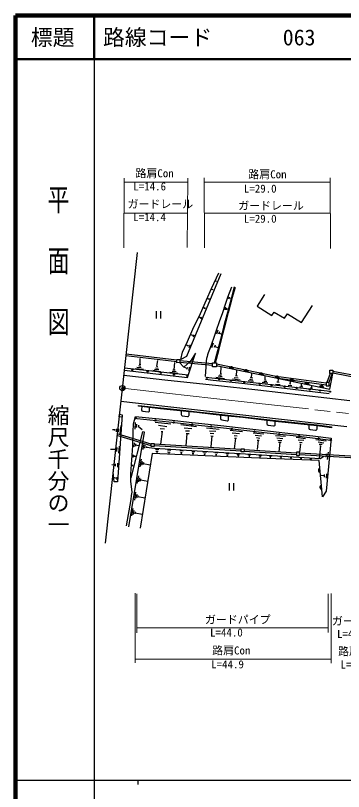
# Model space of a CAD drawing. Units: millimetres at full size, sheet at 1:1000; details may follow other scales. Extents: x 40000 to 680000, y 20000 to 380000.
# Drawn here: x 40000 to 115030, y 202409 to 380000 of the extents above; entities that cross this region are included whole.
import ezdxf
from ezdxf.enums import TextEntityAlignment as Align

# ---------------------------------------------------------------- set-up
doc = ezdxf.new("R2010")
doc.units = ezdxf.units.MM
doc.header["$LTSCALE"] = 1000
doc.header["$PDMODE"] = 32
doc.header["$PDSIZE"] = 500
doc.linetypes.add('CHAIN', pattern=[18.5, 12, -1.5, 3.5, -1.5])
for name, color, linetype, lineweight in [('M-BGD', 7, 'Continuous', 25), ('M-BMK', 2, 'CHAIN', 13), ('M-BMK-OTRS', 5, 'Continuous', 25), ('M-BMK-SRVR', 3, 'Continuous', 25), ('M-STR-HTXT', 7, 'Continuous', 13), ('M-STR-STRC', 7, 'Continuous', 25), ('M-TTL', 2, 'Continuous', 140), ('M-TTL-BAND', 7, 'Continuous', 25), ('M-TTL-LINE', 7, 'Continuous', 50)]:
    doc.layers.add(name, color=color, linetype=linetype, lineweight=lineweight)
doc.layers.add('M-OTRS', color=6, linetype='Continuous')
doc.layers.add('M-TTL-TXT', color=7, linetype='Continuous')
doc.styles.add('@ＭＳ ゴシック', font='')
doc.styles.add('ＭＳ ゴシック', font='')
doc.styles.get('@ＭＳ ゴシック').set_extended_font_data('@MS Gothic')
doc.styles.get('ＭＳ ゴシック').set_extended_font_data('MS Gothic')

msp = doc.modelspace()

# ---------------------------------------------------------------- hatches: boundary and pattern name
at = {"layer": 'M-BGD'}
for points in [[(89858, 299087, 0.82183), (88888, 299288)], [(93229, 298388, 0.82183), (92259, 298589)], [(96720, 297665, 0.82183), (95750, 297866)], [(100341, 296933, 0.82183), (99366, 297114)], [(103678, 296234, 0.82183), (102708, 296437)], [(107160, 295504, 0.82183), (106190, 295708)], [(110521, 294800, 0.82183), (109551, 295003)], [(109646, 276425, 0.82183), (109731, 275438)], [(109984, 272511, 0.82183), (110069, 271524)]]:
    msp.add_hatch(color=256, dxfattribs=at).paths.add_polyline_path(points)

# ---------------------------------------------------------------- linework, layer by layer
for p, q in [((86094, 319152), (85864, 319229)), ((85251, 317184), (84957, 317286)), ((84208, 315081), (83985, 315184)), ((84285, 315247), (84132, 314915)), ((88785, 315176), (88930, 315632)), ((88858, 315404), (89241, 315296)), ((83339, 312950), (83045, 313106)), ((83409, 313113), (83268, 312787)), ((88032, 313223), (87884, 312676)), ((88271, 313027), (88169, 312665)), ((88220, 312846), (88619, 312759)), ((72201, 312305), (72201, 310628)), ((73201, 312305), (73201, 310628)), ((82412, 310771), (82016, 310934)), ((82521, 310966), (82304, 310577)), ((86274, 307951), (85966, 307061)), ((86639, 307574), (86468, 307061)), ((86554, 307318), (87073, 307153)), ((80715, 306688), (80150, 306902)), ((80846, 306921), (80584, 306455)), ((79438, 304406), (79096, 304588)), ((79511, 304550), (79364, 304262)), ((79920, 304620), (79620, 303956)), ((85236, 305006), (84837, 303968)), ((85681, 304549), (85464, 303991)), ((85572, 304270), (86296, 304036)), ((76907, 300704), (65251, 302132)), ((76901, 301108), (65300, 302529)), ((68254, 300183), (68704, 300113)), ((68479, 300148), (68534, 301540)), ((72356, 299717), (72523, 301020)), ((76273, 298918), (76443, 300569)), ((77602, 301034), (85058, 300343)), ((77609, 300632), (85065, 299941)), ((79504, 297659), (64941, 299262)), ((67378, 299229), (69309, 299028)), ((67766, 299547), (68782, 299423)), ((68099, 299896), (68588, 299780)), ((71414, 298833), (73143, 298546)), ((71825, 299074), (72810, 298973)), ((72058, 299345), (72663, 299299)), ((72220, 299725), (72492, 299710)), ((75288, 298390), (77126, 298150)), ((75831, 298608), (76761, 298514)), ((76009, 298941), (76536, 298894)), ((79374, 299471), (79116, 299014)), ((79831, 299538), (79540, 298706)), ((86935, 298108), (87044, 299508)), ((90533, 297575), (90632, 298749)), ((112603, 298626), (121348, 296927)), ((83572, 297258), (111953, 294063)), ((85852, 297232), (87784, 296961)), ((86348, 297503), (87252, 297413)), ((86692, 297774), (87152, 297747)), ((86782, 298117), (87089, 298099)), ((89657, 296843), (91373, 296599)), ((90036, 297141), (90903, 297087)), ((90298, 297602), (90768, 297548)), ((93499, 296761), (94267, 296616)), ((93688, 297140), (94267, 297059)), ((93978, 297099), (94032, 298052)), ((96924, 296616), (97313, 296562)), ((97119, 296589), (97150, 297384)), ((100061, 296146), (100142, 296760)), ((112001, 298099), (111247, 295981)), ((112429, 298109), (111672, 295981)), ((112603, 298219), (121279, 296533)), ((93201, 296454), (94438, 296318)), ((96392, 296065), (97737, 295912)), ((96780, 296309), (97503, 296219)), ((99483, 295640), (100549, 295550)), ((99790, 296173), (100332, 296119)), ((102358, 295405), (103216, 295297)), ((102656, 295758), (103017, 295712)), ((102837, 295735), (102873, 296236)), ((105017, 295062), (105767, 294999)), ((105297, 295351), (105577, 295360)), ((105437, 295355), (105451, 295676)), ((107483, 294827), (107971, 294800)), ((107727, 294814), (107754, 295161)), ((68863, 290495), (68840, 289729)), ((70667, 289579), (70661, 290296)), ((77886, 289516), (77869, 288710)), ((69105, 289422), (70332, 289278)), ((78131, 288406), (79371, 288250)), ((79709, 288543), (79721, 289319)), ((86913, 288516), (86920, 287769)), ((88756, 287559), (88742, 288326)), ((64076, 286199), (63853, 284233)), ((67350, 286874), (67271, 285322)), ((67705, 286459), (67626, 285683)), ((68126, 286262), (68067, 285789)), ((68096, 286025), (68994, 285263)), ((71932, 286935), (75564, 286577)), ((72685, 286233), (74629, 285944)), ((77848, 286371), (81419, 285945)), ((87168, 287476), (88404, 287258)), ((97491, 287343), (97515, 286557)), ((97770, 286270), (99051, 286075)), ((99396, 286370), (99400, 287121)), ((107096, 286306), (107111, 285546)), ((108997, 285387), (108993, 286092)), ((62692, 285158), (62164, 285212)), ((62712, 285328), (62673, 284988)), ((63097, 285436), (63012, 284719)), ((71026, 281902), (63288, 284237)), ((63583, 285389), (63498, 284703)), ((73080, 285519), (74052, 285443)), ((73520, 284820), (73201, 281904)), ((73308, 284820), (73733, 284820)), ((78555, 285641), (80363, 285458)), ((78874, 284957), (79801, 284912)), ((79011, 281570), (79299, 284274)), ((79072, 284365), (79710, 284350)), ((83663, 285612), (86605, 285353)), ((84378, 284971), (85852, 284880)), ((84561, 284379), (85366, 284318)), ((89127, 285076), (91940, 284798)), ((89565, 284455), (91205, 284303)), ((94352, 284502), (96813, 284262)), ((107373, 285254), (108658, 285088)), ((71026, 281484), (63172, 283854)), ((84652, 283801), (85244, 283741)), ((84948, 283771), (84667, 281265)), ((90005, 283847), (90704, 283817)), ((90317, 283278), (90036, 280840)), ((90112, 283301), (90522, 283255)), ((94813, 283937), (96302, 283786)), ((95117, 283391), (95877, 283284)), ((95512, 282814), (95284, 280642)), ((95315, 282814), (95710, 282814)), ((99500, 283854), (101795, 283706)), ((99787, 283324), (101158, 283222)), ((100022, 282838), (100907, 282752)), ((100195, 282377), (100751, 282369)), ((100473, 282373), (100265, 280106)), ((104226, 283465), (106372, 283169)), ((104639, 282870), (105986, 282776)), ((108704, 282984), (111054, 282669)), ((109220, 282401), (110556, 282226)), ((63131, 280683), (61701, 280706)), ((63174, 281138), (63089, 280228)), ((63706, 281438), (63582, 279858)), ((67107, 282198), (67031, 281261)), ((67485, 281949), (67454, 281420)), ((67474, 281763), (68239, 281573)), ((69294, 281840), (69131, 280697)), ((69596, 281669), (69514, 280959)), ((69972, 281351), (69915, 281048)), ((91626, 280705), (71726, 281900)), ((91626, 280304), (71726, 281500)), ((72005, 280744), (72770, 280716)), ((104273, 279866), (92326, 280611)), ((104936, 282361), (105555, 282298)), ((105199, 281911), (104960, 280153)), ((105046, 281923), (105351, 281899)), ((109439, 281920), (110140, 281865)), ((109746, 281493), (109445, 278604)), ((109603, 281493), (109888, 281493)), ((66903, 279492), (66850, 278850)), ((67130, 279341), (67099, 278986)), ((67114, 279163), (67628, 279116)), ((72107, 280321), (72656, 280297)), ((72382, 280309), (72331, 279800)), ((74744, 280563), (75545, 280541)), ((74800, 280119), (75401, 280074)), ((75100, 280096), (75089, 279752)), ((77584, 280420), (78330, 280386)), ((77740, 280008), (78107, 280008)), ((77924, 280008), (77896, 279652)), ((80302, 280242), (81059, 280208)), ((80424, 279852), (80758, 279852)), ((80591, 279852), (80544, 279472)), ((82880, 280110), (83682, 280066)), ((83095, 279722), (83432, 279730)), ((83263, 279726), (83236, 279217)), ((85596, 279952), (86289, 279944)), ((85777, 279535), (86022, 279527)), ((88115, 279838), (88794, 279778)), ((88243, 279457), (88642, 279448)), ((88443, 279453), (88413, 278995)), ((90651, 279645), (91272, 279611)), ((90759, 279372), (91181, 279349)), ((90970, 279361), (90945, 278953)), ((104273, 279465), (92326, 280210)), ((93132, 279505), (93814, 279479)), ((93473, 279492), (93429, 278935)), ((95635, 279329), (96260, 279297)), ((95947, 279313), (95902, 278768)), ((98043, 279220), (98578, 279179)), ((98310, 279200), (98278, 278665)), ((100448, 279046), (100924, 279038)), ((100686, 279042), (100690, 278610)), ((102813, 278881), (103231, 278858)), ((103022, 278870), (103006, 278440)), ((119206, 278987), (104973, 279857)), ((119206, 278586), (104973, 279456)), ((111070, 278893), (111169, 279716)), ((111396, 278404), (111577, 280042)), ((62827, 277121), (62002, 277171)), ((62834, 277364), (62819, 276878)), ((63351, 277572), (63320, 276608)), ((66722, 277194), (66669, 276839)), ((68739, 278429), (68410, 276690)), ((68944, 277929), (68825, 277119)), ((69260, 277711), (69141, 277204)), ((69201, 277458), (70826, 277146)), ((105142, 278733), (105465, 278716)), ((105303, 278725), (105275, 278372)), ((107324, 278600), (107768, 278588)), ((107546, 278594), (107540, 278319)), ((66695, 277016), (67082, 276920)), ((63181, 274027), (62626, 274177)), ((63189, 274339), (63174, 273715)), ((68118, 274686), (67775, 272880)), ((68353, 274186), (68166, 273241)), ((68624, 273939), (68527, 273464)), ((68576, 273702), (70236, 273438)), ((110612, 274639), (109901, 274707)), ((110621, 274927), (110604, 274351)), ((111154, 275130), (111086, 274140)), ((88860, 272979), (88860, 271302)), ((89860, 272979), (89860, 271302)), ((67474, 270915), (67217, 269079)), ((67721, 270449), (67550, 269545)), ((67978, 270154), (67873, 269659)), ((67926, 269906), (69631, 269635)), ((66835, 267153), (66531, 265469)), ((67064, 266734), (66902, 265793)), ((67349, 266440), (67283, 265936)), ((67316, 266188), (69040, 265914))]:
    msp.add_line(p, q, dxfattribs=at)
for points in [[(87007, 320914), (79151, 301924), (77815, 301270), (78213, 302933), (79350, 305376), (80574, 308224), (82294, 311833), (83676, 314926), (84870, 317512), (86551, 321088)], [(85508, 300531), (86287, 303362), (87337, 307403), (87892, 309686), (88548, 312099), (89450, 315556), (90126, 317915)], [(89374, 317821), (88534, 315460), (87974, 313850), (87256, 311753), (86676, 310159), (85798, 307717), (85277, 306103), (84513, 303938), (84087, 302816), (83928, 302371), (83820, 301996), (83680, 301507), (83610, 300967), (83534, 299601), (83403, 297392)], [(85716, 300531), (86481, 303310), (87531, 307354), (88086, 309636), (88741, 312048), (89642, 315503), (90318, 317860)], [(96995, 316182), (95311, 313492), (98640, 311375), (99177, 312142), (101571, 310716), (102215, 311744), (105459, 309731), (107914, 313597)], [(64889, 298796), (79337, 297157), (81187, 302718), (80152, 301153), (79816, 300662), (79298, 300209), (78504, 299534)], [(79245, 299242), (78500, 299538), (77502, 300558)], [(85958, 300303), (99653, 297465), (111056, 295907)], [(85877, 299912), (99585, 297071), (111055, 295503)], [(99872, 297031), (111902, 294510), (112603, 298099), (111903, 298099), (111903, 298799)], [(111903, 298799), (112603, 298799), (112603, 298099)], [(83464, 296773), (85205, 296576), (91774, 295825), (97056, 295243), (111749, 293522)], [(63784, 288744), (64435, 288637), (63366, 273300), (62588, 273305), (62335, 275579)], [(64398, 288097), (63721, 288171), (63784, 288744)], [(65411, 263173), (66443, 269256), (66559, 270129), (66674, 270949), (66390, 273441), (66401, 275121), (66812, 281508), (66906, 284752), (67012, 286571), (67457, 288262), (75114, 287442), (80437, 286836), (86983, 286133), (92949, 285452), (98304, 284863), (103570, 284295), (107995, 283820), (112183, 283269), (111091, 271139), (110215, 269839), (109498, 278128), (97604, 278621), (86859, 279059), (71238, 279743), (68519, 262639)], [(67499, 287820), (67793, 287774), (75065, 286995), (80387, 286389), (86933, 285686), (92899, 285005), (98256, 284415), (103522, 283847), (107942, 283373), (112125, 282823)], [(65912, 262962), (69477, 284655), (69019, 284711), (66395, 274158)], [(69943, 281200), (71817, 280998), (109729, 278617), (110537, 279116)], [(85884, 279197), (85899, 279531), (86022, 279527)]]:
    msp.add_lwpolyline(points, dxfattribs=at)
for points in [[(77611, 300560), (76911, 300547), (76898, 301247), (77598, 301260)], [(85058, 300531), (85958, 300531), (85958, 299631), (85058, 299631)], [(111056, 295981), (111056, 295281), (111756, 295281), (111756, 295981)], [(112288, 285666), (111248, 285808), (108993, 286092), (106761, 286344), (101711, 286860), (100132, 287036), (97491, 287343), (92037, 287968), (88609, 288340), (85216, 288691), (81480, 289129), (78328, 289469), (73189, 290017), (68134, 290575), (68156, 290774), (73211, 290216), (78349, 289668), (81502, 289328), (85238, 288890), (88630, 288539), (92059, 288167), (97514, 287541), (100154, 287235), (101732, 287059), (106782, 286543), (109017, 286291), (111274, 286006), (112315, 285864)], [(71726, 281349), (71026, 281349), (71026, 282049), (71726, 282049)], [(92326, 280107), (91626, 280107), (91626, 280807), (92326, 280807)], [(104973, 280041), (104273, 280041), (104273, 279341), (104973, 279341)]]:
    msp.add_lwpolyline(points, close=True, dxfattribs=at)
for centre in [(66708, 298916), (70246, 298527), (73237, 298198), (76266, 297865), (79273, 297534), (83768, 297085), (86595, 296767), (89293, 296463), (92356, 296118), (95894, 295720), (98596, 295416), (101564, 295081), (104315, 294772), (107330, 294432), (109635, 294173), (111936, 293914), (67499, 287820), (71957, 287328), (76163, 286870), (80387, 286389), (84719, 285924), (89478, 285395), (94680, 284809), (100318, 284193), (104829, 283707), (109351, 283188), (112125, 282823)]:
    msp.add_circle(centre, 150, dxfattribs=at)
for centre, radius, start, end in [((89353, 299091), 505, 359.46271, 157.12091), ((92724, 298393), 505, 359.46271, 157.12091), ((96215, 297669), 505, 359.46271, 157.12091), ((99836, 296928), 505, 0.6512, 158.30939), ((103173, 296240), 505, 359.33481, 156.993), ((106655, 295510), 505, 359.33481, 156.993), ((110016, 294806), 505, 359.33481, 156.993), ((69140, 289720), 300, 178.29259, 263.32575), ((70367, 289576), 300, 263.32575, 0.44428), ((78169, 288704), 300, 178.80822, 262.80562), ((79409, 288547), 300, 262.80562, 359.06256), ((87220, 287772), 300, 180.59885, 259.97813), ((88456, 287553), 300, 259.97813, 1.05447), ((97815, 286566), 300, 181.77085, 261.36336), ((99096, 286372), 300, 261.36336, 359.70785), ((107411, 285552), 300, 181.13635, 262.64955), ((108697, 285386), 300, 262.64955, 0.26463), ((109786, 275940), 505, 106.10858, 263.76677), ((110124, 272026), 505, 106.10858, 263.76677)]:
    msp.add_arc(centre, radius, start, end, dxfattribs=at)
at = {"layer": 'M-BMK'}
msp.add_lwpolyline([(64441, 294724), (74514, 293579), (85405, 292376), (95087, 291314), (116168, 288907)], dxfattribs=at)
at = {"layer": 'M-BMK-OTRS'}
msp.add_line((67855, 325757), (60538, 259241), dxfattribs=at)
at = {"layer": 'M-BMK-SRVR'}
msp.add_circle((64441, 294724), 600, dxfattribs=at)
at = {"layer": 'M-OTRS'}
msp.add_point((64557, 294667), dxfattribs=at)
at = {"layer": 'M-STR-HTXT'}
for p, q in [((64791, 326806), (64865, 342781)), ((79417, 342781), (79298, 326935)), ((83242, 326819), (83184, 342849)), ((112011, 342844), (112032, 326697)), ((64861, 341857), (79410, 341856)), ((83188, 341855), (112012, 341852)), ((64828, 334793), (79357, 334793)), ((83213, 334793), (112021, 334793)), ((67347, 231816), (67347, 247785)), ((67777, 238726), (67777, 247654)), ((111509, 238791), (111509, 247621)), ((112181, 247682), (112181, 231765)), ((67777, 239849), (111509, 239849)), ((112181, 232690), (67347, 232690))]:
    msp.add_line(p, q, dxfattribs=at)
at = {"layer": 'M-STR-STRC'}
for points in [[(64783, 297725), (74851, 296580), (85735, 295378), (95422, 294316), (116503, 291908)], [(64100, 291724), (74178, 290577), (85075, 289374), (94751, 288313), (115833, 285905)]]:
    msp.add_lwpolyline(points, dxfattribs=at)
at = {"layer": 'M-TTL'}
for p, q in [((40000, 380000), (40000, 20000)), ((680000, 380000), (40000, 380000))]:
    msp.add_line(p, q, dxfattribs=at)
at = {"layer": 'M-TTL-BAND'}
for p, q in [((58000, 370000), (58000, 20000)), ((40000, 205000), (579000, 205000)), ((68000, 205000), (68000, 204000))]:
    msp.add_line(p, q, dxfattribs=at)
at = {"layer": 'M-TTL-LINE'}
for p, q in [((58000, 380000), (58000, 370000)), ((40000, 370000), (680000, 370000))]:
    msp.add_line(p, q, dxfattribs=at)

# ---------------------------------------------------------------- texts
at = {"layer": 'M-STR-HTXT', "style": 'ＭＳ ゴシック'}
for s, p in [('路肩Con', (67445, 342427)), ('路肩Con', (93266, 342189)), ('L=14.6', (66954, 339427)), ('L=29.0', (92247, 338920)), ('ガードレール', (65638, 335367)), ('ガードレール', (90957, 335009)), ('L=14.4', (66930, 332390)), ('L=29.0', (92249, 332032)), ('ガードパイプ', (83343, 240268)), ('ガードパイプ', (112400, 239955)), ('L=44.0', (84511, 237324)), ('L=4.0', (113568, 237010)), ('路肩Con', (84998, 233220)), ('路肩Con', (113791, 232998)), ('L=44.9', (84766, 230045)), ('L=4.8', (114357, 230005))]:
    msp.add_text(s, height=1833, dxfattribs=at).set_placement(p, align=Align.BOTTOM_LEFT)
at = {"layer": 'M-TTL-BAND', "style": '@ＭＳ ゴシック', "width": 1.4}
msp.add_text('平  面  図', height=3666, rotation=270, dxfattribs=at).set_placement((49777, 306475), align=Align.MIDDLE_RIGHT)
at = {"layer": 'M-TTL-BAND', "style": '@ＭＳ ゴシック'}
msp.add_text('縮尺千分の一', height=3666, rotation=270, dxfattribs=at).set_placement((49777, 261030), align=Align.MIDDLE_RIGHT)
at = {"layer": 'M-TTL-TXT', "style": 'ＭＳ ゴシック'}
msp.add_text('標題', height=3666, dxfattribs=at).set_placement((48500, 375000), align=Align.MIDDLE_CENTER)
for s, p in [('路線コード', (60000, 375000)), ('063', (101142, 375000))]:
    msp.add_text(s, height=3666, dxfattribs=at).set_placement(p, align=Align.MIDDLE_LEFT)

doc.saveas('drawing.dxf')
